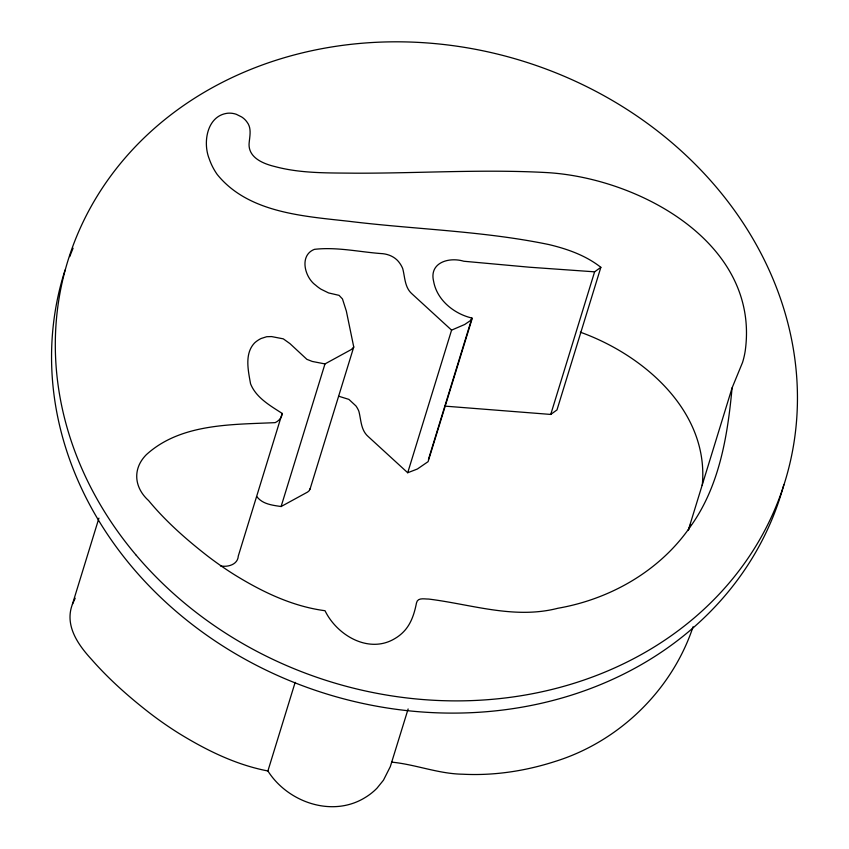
<?xml version="1.0" encoding="UTF-8"?>
<svg xmlns="http://www.w3.org/2000/svg" width="849" height="849" viewBox="0 0 849 849"><rect width="100%" height="100%" fill="white"/><g stroke="black" fill="none" stroke-linecap="round" stroke-linejoin="round"><path stroke-width="1.27" d="M256.95 496.771C262.723 504.274 272.476 505.208 281.104 506.535L307.603 492.059L309.28 490.637L309.896 488.854M309.885 489.629L353.757 347.018L346.35 311.105L342.476 298.954L339.069 295.356L328.563 292.926L321.018 289.212A38.714 33.525 17.1 0 1 315.701 285.222C304.674 277.411 298.975 255.326 314.427 249.351C337.159 246.698 360.156 252.185 382.814 253.692C389.5 254.392 396.058 257.618 399.826 263.339A28.537 24.706 17.1 0 1 402.723 268.613C405.037 277.294 404.591 287.493 412.115 293.977L451.583 330.134L464.711 324.488L470.484 320.54L471.938 318.046C454.162 313.928 436.97 300.132 433.637 281.422C428.894 262.511 449.089 256.759 463.841 261.248L529.543 267.223L594.608 271.829L600.859 267.318C585.757 255.422 567.281 248.927 548.762 244.533C483.134 230.917 415.66 229.463 349.3 221.345C303.793 216.177 248.311 213.046 217.174 174.427A68.238 59.09 17.1 0 1 209.236 158.859C202.614 142.536 206.944 115.591 227.776 113.214A18.561 16.078 17.1 0 1 236.255 114.275L241.71 116.992A18.423 15.961 17.1 0 1 247.027 122.097C252.047 128.528 249.521 136.848 249.054 144.16C248.683 158.052 263.742 163.878 274.97 166.584C300.875 173.546 327.99 172.867 354.585 173.185C418.759 173.398 482.985 169.047 547.117 172.602C639.064 178.035 760.237 243.249 745.21 350.987A108.47 93.931 17.1 0 1 742.578 362.364L732.082 387.908L688.21 530.519L690.587 524.449M702.261 485.458C709.446 411.638 643.988 355.009 580.323 332.182M98.919 518.155L72.43 604.233C64.333 625.384 78.055 644.794 91.703 659.577C108.895 679.211 128.528 696.562 149.084 712.576A336.034 291.016 17.1 0 0 178.821 733.303C206.328 750.24 235.958 764.864 267.902 770.966C287.599 802.156 331.948 817.746 364.709 797.816A69.172 59.908 17.1 0 0 377.041 788.127L383.461 780.189L390.307 766.647L408.136 708.968M732.082 387.908C727.54 436.588 719.262 487.379 689.526 527.823C659.068 571.398 609.762 599.245 557.867 608.266C514.335 619.505 471.598 604.371 428.724 599.065C424.574 599.161 417.528 597.176 416.466 603.013C414.429 613.413 411.118 624.142 403.477 631.868A46.642 40.391 17.1 0 1 395.156 638.406C369.188 654.367 337.064 635.54 325.018 610.718C292.438 606.43 262.256 591.891 234.568 574.794A314.045 271.967 17.1 0 1 206.763 555.395C185.761 538.977 165.608 521.19 148.596 500.581C134.344 487.751 132.136 469.03 146.304 454.714C180.773 423.311 231.597 424.67 275.182 422.632C278.695 421.157 282.176 417.326 282.165 413.41C270.258 405.684 256.016 397.693 250.551 383.769C248.216 370.642 244.289 353.672 254.604 342.911A31.689 27.444 17.1 0 1 261.121 338.496L266.724 336.713L271.574 336.575L283.29 338.847L289.955 343.622L306.882 359.339L312.283 361.451L324.976 363.924L351.475 349.448L353.757 347.018M282.165 413.41L238.293 556.021C237.869 564.67 227.67 567.429 220.464 565.88M281.104 506.535L324.976 363.924M267.902 770.966L295.155 682.352M338.942 396.303L348.897 399.391L355.954 405.949A28.537 24.706 17.1 0 1 358.851 411.224C361.165 419.905 360.719 430.103 368.243 436.588L407.711 472.744L451.583 330.134M428.448 459.394L471.938 318.046M407.711 472.744L417.368 469.019L428.098 461.654L472.182 318.524M444.94 406.13L550.736 414.439L594.608 271.829M600.859 267.318L556.986 409.929L550.736 414.439M693.092 626.721C671.93 690.364 618.995 741.655 555.002 761.489C525.308 771.051 493.969 775.827 462.769 774.214C438.498 773.864 415.755 764.493 391.782 762.137M72.43 604.233L75.19 598.248M783.818 484.779A375.152 324.891 17.1 0 1 330.452 695.119A375.152 324.891 17.1 0 1 65.076 270.024M69.745 256.631A375.152 324.891 17.1 0 1 73.078 248.226M136.264 555.31A375.152 324.891 17.1 0 0 771.805 516.15A375.152 324.891 17.1 0 0 371.077 42.588A375.152 324.891 17.1 0 0 136.264 555.31"/></g></svg>
